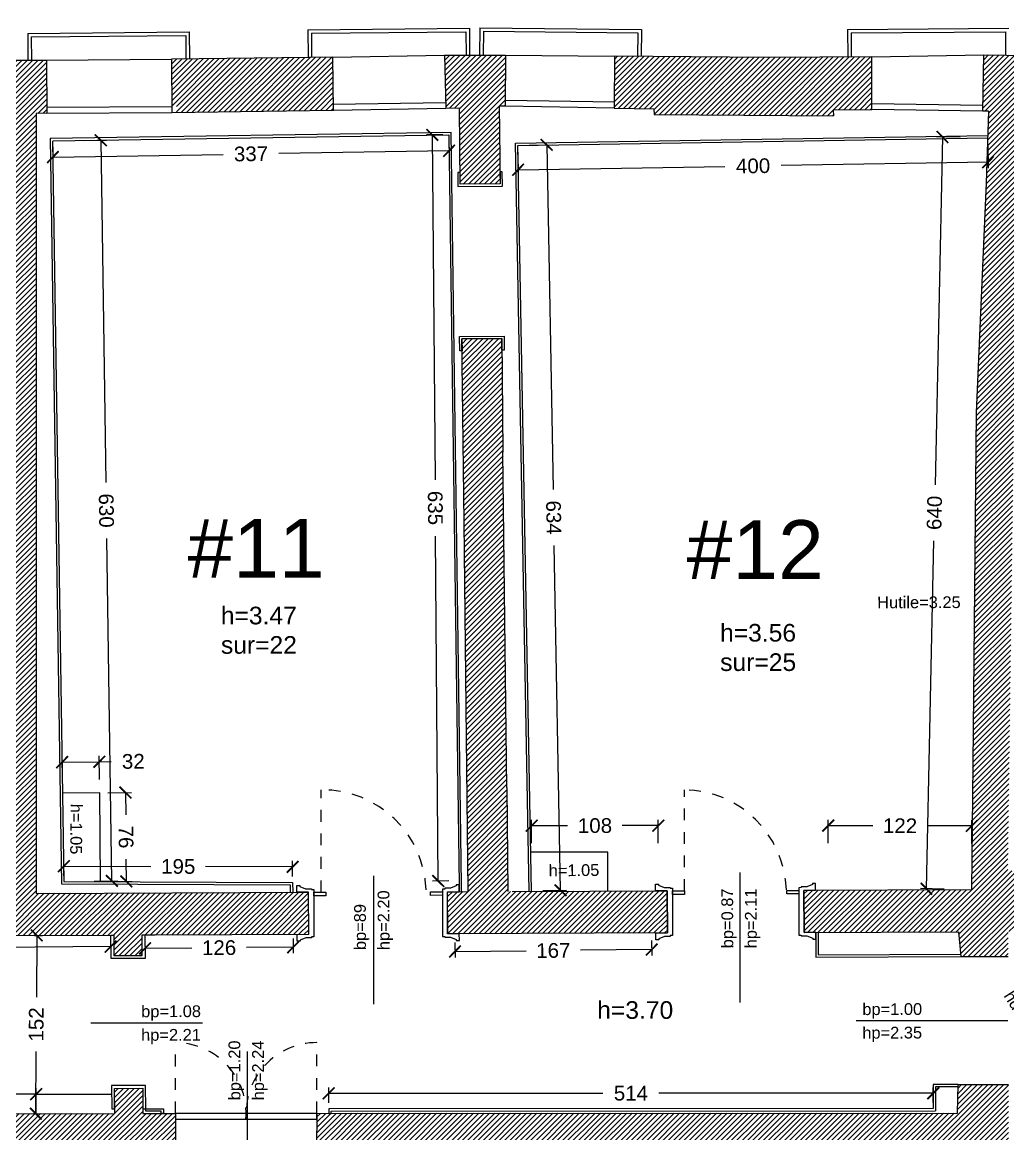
# Model space of a CAD drawing. Header units: millimetres. Extents: x -69 to 235, y 2 to 992.
# Drawn here: x 167.16 to 175.55, y 498.34 to 507.8 of the extents above; entities that cross this region are included whole.
import ezdxf
from ezdxf.enums import TextEntityAlignment as Align

# ---------------------------------------------------------------- set-up
doc = ezdxf.new("R2010")
doc.units = ezdxf.units.MM
doc.header["$LTSCALE"] = 0.01
doc.linetypes.add('HIDDEN2', pattern=[4.7625, 3.175, -1.5875])
for name, color, linetype in [('ob_A_CONTROPARETI', 10, 'Continuous'), ('ob_A_linea_proiezione', 251, 'HIDDEN2'), ('ob_A_linea_v', 7, 'Continuous'), ('ob_A_linea_v2', 251, 'Continuous'), ('ob_A_muro', 1, 'Continuous'), ('ob_A_muro_r', 252, 'Continuous'), ('ob_A_rivestimento', 2, 'Continuous'), ('ob_A_serramento_vetro', 253, 'Continuous'), ('ob_cornici corrette', 3, 'Continuous'), ('ob_Q 1_50', 250, 'Continuous'), ('ob_serramento_s', 3, 'Continuous'), ('ob_TXT 1_50', 250, 'Continuous')]:
    doc.layers.add(name, color=color, linetype=linetype)
doc.styles.add('m 1_50', font='arial.ttf', dxfattribs={"height": 0.125})
doc.styles.get("Standard").update_dxf_attribs({"font": 'arial.ttf'})
doc.styles.add('STYLE1', font='arial.ttf')
doc.styles.add('Testo L', font='arial.ttf', dxfattribs={"height": 2.5})
doc.dimstyles.new('m 1_50 cm', dxfattribs={"dimtxt": 0.1, "dimasz": 0.1, "dimexe": 0.05, "dimexo": 0.05, "dimgap": 0.1, "dimtad": 0, "dimdec": 1, "dimlfac": 100, "dimrnd": 1, "dimdsep": 46, "dimtxsty": 'm 1_50', "dimblk": 'ARCHTICK', "dimcen": 0.2, "dimadec": 0, "dimazin": 0, "dimtfac": 1, "dimtdec": 1, "dimtofl": 0, "dimtmove": 0, "dimatfit": 3, "dimldrblk": 'DOT', "dimfxl": 0.15, "dimfxlon": 1, "dimtolj": 1, "dimtzin": 0, "dimarcsym": 0})

# ---------------------------------------------------------------- blocks, each defined once
blk = doc.blocks.new('_ARCHTICK')
at = {"color": 0, "linetype": 'ByBlock', "const_width": 0.15}
blk.add_lwpolyline([(-0.5, -0.5), (0.5, 0.5)], dxfattribs=at)
blk = doc.blocks.new('*D111')
at = {"layer": 'Defpoints', "color": 0, "transparency": 16777216}
for p in [(167.4231, 506.7848), (170.7932, 506.8383), (170.7954, 506.7019)]:
    blk.add_point(p, dxfattribs=at)
at = {"layer": 'ob_Q 1_50', "color": 0, "lineweight": -2, "transparency": 16777216}
for p, q in [((170.794, 506.7883), (170.7962, 506.6519)), ((167.4239, 506.7348), (167.4261, 506.5984)), ((170.7954, 506.7019), (169.3484, 506.6789)), ((167.4253, 506.6484), (168.8723, 506.6714))]:
    blk.add_line(p, q, dxfattribs=at)
at = {"layer": 'ob_Q 1_50', "color": 0, "lineweight": -2, "transparency": 16777216, "xscale": 0.1, "yscale": 0.1, "zscale": 0.1}
for p, rotation in [((167.4253, 506.6484), 180.9091562133656), ((170.7954, 506.7019), 0.9091562133655928)]:
    blk.add_blockref('_ARCHTICK', p, dxfattribs=dict(at, rotation=rotation))
at = {"layer": 'ob_Q 1_50', "color": 0, "transparency": 16777216, "insert": (169.1103, 506.6752), "char_height": 0.125, "attachment_point": 5, "rotation": 0.90916, "style": 'm 1_50'}
blk.add_mtext('\\A1;337', dxfattribs=at)
blk = doc.blocks.new('_Dot')
at = {"color": 0, "linetype": 'ByBlock', "lineweight": -2}
blk.add_line((-0.5, 0), (-1, 0), dxfattribs=at)
at = {"color": 0, "linetype": 'ByBlock', "const_width": 0.5}
blk.add_lwpolyline([(-0.25, 0, 1), (0.25, 0, 1)], format="xyb", close=True, dxfattribs=at)
blk = doc.blocks.new('*D112')
at = {"layer": 'Defpoints', "color": 0, "transparency": 16777216}
for p in [(170.6519, 506.8372), (170.7932, 506.8383), (170.8439, 500.4902)]:
    blk.add_point(p, dxfattribs=at)
at = {"layer": 'ob_Q 1_50', "color": 0, "lineweight": -2, "transparency": 16777216}
for p, q in [((170.7432, 506.8379), (170.6019, 506.8368)), ((170.6519, 506.8372), (170.6754, 503.902)), ((170.7026, 500.489), (170.6792, 503.4242)), ((170.7939, 500.4898), (170.6526, 500.4886))]:
    blk.add_line(p, q, dxfattribs=at)
at = {"layer": 'ob_Q 1_50', "color": 0, "lineweight": -2, "transparency": 16777216, "xscale": 0.1, "yscale": 0.1, "zscale": 0.1}
for p, rotation in [((170.6519, 506.8372), 90.45719067575553), ((170.7026, 500.489), 270.4571906757555)]:
    blk.add_blockref('_ARCHTICK', p, dxfattribs=dict(at, rotation=rotation))
at = {"layer": 'ob_Q 1_50', "color": 0, "transparency": 16777216, "insert": (170.6773, 503.6631), "char_height": 0.125, "attachment_point": 5, "rotation": 270.45719, "style": 'm 1_50'}
blk.add_mtext('\\A1;635', dxfattribs=at)
blk = doc.blocks.new('*D113')
at = {"layer": 'Defpoints', "color": 0, "transparency": 16777216}
for p in [(167.4235, 506.7852), (167.5183, 500.4841), (167.9271, 500.4903)]:
    blk.add_point(p, dxfattribs=at)
at = {"layer": 'ob_Q 1_50', "color": 0, "lineweight": -2, "transparency": 16777216}
for p, q in [((167.6823, 506.7891), (167.8823, 506.7921)), ((167.8323, 506.7914), (167.8761, 503.879)), ((167.9271, 500.4903), (167.8833, 503.4026)), ((167.7771, 500.488), (167.9771, 500.491))]:
    blk.add_line(p, q, dxfattribs=at)
at = {"layer": 'ob_Q 1_50', "color": 0, "lineweight": -2, "transparency": 16777216, "xscale": 0.1, "yscale": 0.1, "zscale": 0.1}
for p, rotation in [((167.8323, 506.7914), 90.86213583003675), ((167.9271, 500.4903), 270.8621358300368)]:
    blk.add_blockref('_ARCHTICK', p, dxfattribs=dict(at, rotation=rotation))
at = {"layer": 'ob_Q 1_50', "color": 0, "transparency": 16777216, "insert": (167.8797, 503.6408), "char_height": 0.125, "attachment_point": 5, "rotation": 270.86214, "style": 'm 1_50'}
blk.add_mtext('\\A1;630', dxfattribs=at)
blk = doc.blocks.new('*D114')
at = {"layer": 'Defpoints', "color": 0, "transparency": 16777216}
for p in [(167.8205, 501.5036), (167.5069, 501.2352), (167.8232, 501.2385)]:
    blk.add_point(p, dxfattribs=at)
at = {"layer": 'ob_Q 1_50', "color": 0, "lineweight": -2, "transparency": 16777216}
for p, q in [((167.5058, 501.3504), (167.5037, 501.5504)), ((167.5042, 501.5004), (167.8205, 501.5036)), ((167.822, 501.3536), (167.82, 501.5536)), ((167.8205, 501.5036), (167.9205, 501.5046))]:
    blk.add_line(p, q, dxfattribs=at)
at = {"layer": 'ob_Q 1_50', "color": 0, "lineweight": -2, "transparency": 16777216, "xscale": 0.1, "yscale": 0.1, "zscale": 0.1}
for p, rotation in [((167.5042, 501.5004), 180.5866046283383), ((167.8205, 501.5036), 0.5866046283382542)]:
    blk.add_blockref('_ARCHTICK', p, dxfattribs=dict(at, rotation=rotation))
at = {"layer": 'ob_Q 1_50', "color": 0, "transparency": 16777216, "insert": (168.1093, 501.5066), "char_height": 0.125, "attachment_point": 5, "rotation": 0.5866, "style": 'm 1_50'}
blk.add_mtext('\\A1;32', dxfattribs=at)
blk = doc.blocks.new('*D115')
at = {"layer": 'Defpoints', "color": 0, "transparency": 16777216}
for p in [(167.8232, 501.2393), (167.8307, 500.4837), (168.0502, 500.4859)]:
    blk.add_point(p, dxfattribs=at)
at = {"layer": 'ob_Q 1_50', "color": 0, "lineweight": -2, "transparency": 16777216}
for p, q in [((167.8927, 501.24), (168.0927, 501.242)), ((168.0427, 501.2415), (168.0445, 501.0526)), ((168.0502, 500.4859), (168.0483, 500.6747)), ((167.9002, 500.4844), (168.1002, 500.4864))]:
    blk.add_line(p, q, dxfattribs=at)
at = {"layer": 'ob_Q 1_50', "color": 0, "lineweight": -2, "transparency": 16777216, "xscale": 0.1, "yscale": 0.1, "zscale": 0.1}
for p, rotation in [((168.0427, 501.2415), 90.56780438019699), ((168.0502, 500.4859), 270.5678043801969)]:
    blk.add_blockref('_ARCHTICK', p, dxfattribs=dict(at, rotation=rotation))
at = {"layer": 'ob_Q 1_50', "color": 0, "transparency": 16777216, "insert": (168.0464, 500.8637), "char_height": 0.125, "attachment_point": 5, "rotation": 270.5678, "style": 'm 1_50'}
blk.add_mtext('\\A1;76', dxfattribs=at)
blk = doc.blocks.new('*D116')
at = {"layer": 'Defpoints', "color": 0, "transparency": 16777216}
for p in [(169.4645, 500.6095), (167.5183, 500.484), (169.4641, 500.4779)]:
    blk.add_point(p, dxfattribs=at)
at = {"layer": 'ob_Q 1_50', "color": 0, "lineweight": -2, "transparency": 16777216}
for p, q in [((167.5184, 500.534), (167.5189, 500.6656)), ((169.4642, 500.5279), (169.4646, 500.6595)), ((167.5187, 500.6156), (168.2589, 500.6133)), ((169.4645, 500.6095), (168.7243, 500.6118))]:
    blk.add_line(p, q, dxfattribs=at)
at = {"layer": 'ob_Q 1_50', "color": 0, "lineweight": -2, "transparency": 16777216, "xscale": 0.1, "yscale": 0.1, "zscale": 0.1}
for p, rotation in [((167.5187, 500.6156), 179.8201534833647), ((169.4645, 500.6095), 359.8201534833647)]:
    blk.add_blockref('_ARCHTICK', p, dxfattribs=dict(at, rotation=rotation))
at = {"layer": 'ob_Q 1_50', "color": 0, "transparency": 16777216, "insert": (168.4916, 500.6125), "char_height": 0.125, "attachment_point": 5, "rotation": 359.82015, "style": 'm 1_50'}
blk.add_mtext('\\A1;195', dxfattribs=at)
blk = doc.blocks.new('*D117')
at = {"layer": 'Defpoints', "color": 0, "transparency": 16777216}
for p in [(172.5743, 500.9602), (171.4971, 500.4058), (172.5743, 500.4058)]:
    blk.add_point(p, dxfattribs=at)
at = {"layer": 'ob_Q 1_50', "color": 0, "lineweight": -2, "transparency": 16777216}
for p, q in [((171.4971, 500.8102), (171.4971, 501.0102)), ((172.5743, 500.8102), (172.5743, 501.0102)), ((171.4971, 500.9602), (171.8034, 500.9602)), ((172.5743, 500.9602), (172.268, 500.9602))]:
    blk.add_line(p, q, dxfattribs=at)
at = {"layer": 'ob_Q 1_50', "color": 0, "lineweight": -2, "transparency": 16777216, "xscale": 0.1, "yscale": 0.1, "zscale": 0.1, "rotation": 180}
blk.add_blockref('_ARCHTICK', (171.4971, 500.9602), dxfattribs=at)
at = {"layer": 'ob_Q 1_50', "color": 0, "lineweight": -2, "transparency": 16777216, "xscale": 0.1, "yscale": 0.1, "zscale": 0.1}
blk.add_blockref('_ARCHTICK', (172.5743, 500.9602), dxfattribs=at)
at = {"layer": 'ob_Q 1_50', "color": 0, "transparency": 16777216, "insert": (172.0357, 500.9602), "char_height": 0.125, "attachment_point": 5, "style": 'm 1_50'}
blk.add_mtext('\\A1;108', dxfattribs=at)
blk = doc.blocks.new('*D118')
at = {"layer": 'Defpoints', "color": 0, "transparency": 16777216}
for p in [(175.2402, 500.9582), (174.0189, 500.4181), (175.2389, 500.4153)]:
    blk.add_point(p, dxfattribs=at)
at = {"layer": 'ob_Q 1_50', "color": 0, "lineweight": -2, "transparency": 16777216}
for p, q in [((174.0199, 500.811), (174.0203, 501.011)), ((175.2398, 500.8082), (175.2403, 501.0082)), ((174.0202, 500.961), (174.3986, 500.9601)), ((175.2402, 500.9582), (174.8617, 500.959))]:
    blk.add_line(p, q, dxfattribs=at)
at = {"layer": 'ob_Q 1_50', "color": 0, "lineweight": -2, "transparency": 16777216, "xscale": 0.1, "yscale": 0.1, "zscale": 0.1}
for p, rotation in [((174.0202, 500.961), 179.8670295473805), ((175.2402, 500.9582), 359.8670295473805)]:
    blk.add_blockref('_ARCHTICK', p, dxfattribs=dict(at, rotation=rotation))
at = {"layer": 'ob_Q 1_50', "color": 0, "transparency": 16777216, "insert": (174.6302, 500.9596), "char_height": 0.125, "attachment_point": 5, "rotation": 359.86703, "style": 'm 1_50'}
blk.add_mtext('\\A1;122', dxfattribs=at)
blk = doc.blocks.new('*D119')
at = {"layer": 'Defpoints', "color": 0, "transparency": 16777216}
for p in [(171.379, 506.7473), (171.4971, 500.4058), (171.7431, 500.4104)]:
    blk.add_point(p, dxfattribs=at)
at = {"layer": 'ob_Q 1_50', "color": 0, "lineweight": -2, "transparency": 16777216}
for p, q in [((171.4751, 506.749), (171.675, 506.7528)), ((171.625, 506.7518), (171.6796, 503.8193)), ((171.7431, 500.4104), (171.6885, 503.343)), ((171.5931, 500.4076), (171.7931, 500.4113))]:
    blk.add_line(p, q, dxfattribs=at)
at = {"layer": 'ob_Q 1_50', "color": 0, "lineweight": -2, "transparency": 16777216, "xscale": 0.1, "yscale": 0.1, "zscale": 0.1}
for p, rotation in [((171.625, 506.7518), 91.06671888175599), ((171.7431, 500.4104), 271.066718881756)]:
    blk.add_blockref('_ARCHTICK', p, dxfattribs=dict(at, rotation=rotation))
at = {"layer": 'ob_Q 1_50', "color": 0, "transparency": 16777216, "insert": (171.6841, 503.5811), "char_height": 0.125, "attachment_point": 5, "rotation": 271.06672, "style": 'm 1_50'}
blk.add_mtext('\\A1;634', dxfattribs=at)
blk = doc.blocks.new('*D120')
at = {"layer": 'Defpoints', "color": 0, "transparency": 16777216}
for p in [(175.3752, 506.8111), (171.379, 506.7473), (175.3785, 506.6044)]:
    blk.add_point(p, dxfattribs=at)
at = {"layer": 'ob_Q 1_50', "color": 0, "lineweight": -2, "transparency": 16777216}
for p, q in [((171.3799, 506.6905), (171.3831, 506.4906)), ((175.3761, 506.7543), (175.3793, 506.5544)), ((175.3785, 506.6044), (173.6207, 506.5763)), ((171.3823, 506.5405), (173.14, 506.5686))]:
    blk.add_line(p, q, dxfattribs=at)
at = {"layer": 'ob_Q 1_50', "color": 0, "lineweight": -2, "transparency": 16777216, "xscale": 0.1, "yscale": 0.1, "zscale": 0.1}
for p, rotation in [((171.3823, 506.5405), 180.9147991836601), ((175.3785, 506.6044), 0.9147991836600622)]:
    blk.add_blockref('_ARCHTICK', p, dxfattribs=dict(at, rotation=rotation))
at = {"layer": 'ob_Q 1_50', "color": 0, "transparency": 16777216, "insert": (173.3804, 506.5725), "char_height": 0.125, "attachment_point": 5, "rotation": 0.9148, "style": 'm 1_50'}
blk.add_mtext('\\A1;400', dxfattribs=at)
blk = doc.blocks.new('*D121')
at = {"layer": 'Defpoints', "color": 0, "transparency": 16777216}
for p in [(175.3752, 506.8111), (174.8549, 500.4234), (175.2389, 500.4153)]:
    blk.add_point(p, dxfattribs=at)
at = {"layer": 'ob_Q 1_50', "color": 0, "lineweight": -2, "transparency": 16777216}
for p, q in [((174.9911, 506.8192), (174.9281, 503.8595)), ((175.1411, 506.8161), (174.9411, 506.8203)), ((174.8549, 500.4234), (174.9179, 503.3832)), ((175.0048, 500.4203), (174.8049, 500.4245))]:
    blk.add_line(p, q, dxfattribs=at)
at = {"layer": 'ob_Q 1_50', "color": 0, "lineweight": -2, "transparency": 16777216, "xscale": 0.1, "yscale": 0.1, "zscale": 0.1}
for p, rotation in [((174.9911, 506.8192), 88.7796284765193), ((174.8549, 500.4234), 268.7796284765193)]:
    blk.add_blockref('_ARCHTICK', p, dxfattribs=dict(at, rotation=rotation))
at = {"layer": 'ob_Q 1_50', "color": 0, "transparency": 16777216, "insert": (174.923, 503.6213), "char_height": 0.125, "attachment_point": 5, "rotation": 88.77963, "style": 'm 1_50'}
blk.add_mtext('\\A1;640', dxfattribs=at)
blk = doc.blocks.new('*D179')
at = {"layer": 'Defpoints', "color": 0, "transparency": 16777216}
for p in [(168.2081, 500.0417), (169.4674, 500.0509), (169.4683, 499.9256)]:
    blk.add_point(p, dxfattribs=at)
at = {"layer": 'ob_Q 1_50', "color": 0, "lineweight": -2, "transparency": 16777216}
for p, q in [((168.2084, 499.9917), (168.2094, 499.8665)), ((169.4678, 500.0009), (169.4687, 499.8756)), ((168.209, 499.9165), (168.6065, 499.9194)), ((169.4683, 499.9256), (169.0708, 499.9227))]:
    blk.add_line(p, q, dxfattribs=at)
at = {"layer": 'ob_Q 1_50', "color": 0, "lineweight": -2, "transparency": 16777216, "xscale": 0.1, "yscale": 0.1, "zscale": 0.1}
for p, rotation in [((168.209, 499.9165), 180.4168280978739), ((169.4683, 499.9256), 0.4168280978739256)]:
    blk.add_blockref('_ARCHTICK', p, dxfattribs=dict(at, rotation=rotation))
at = {"layer": 'ob_Q 1_50', "color": 0, "transparency": 16777216, "insert": (168.8387, 499.9211), "char_height": 0.125, "attachment_point": 5, "rotation": 0.41683, "style": 'm 1_50'}
blk.add_mtext('\\A1;126', dxfattribs=at)
blk = doc.blocks.new('*D180')
at = {"layer": 'Defpoints', "color": 0, "transparency": 16777216}
for p in [(164.7105, 500.0169), (167.9157, 500.0402), (164.7113, 499.9073)]:
    blk.add_point(p, dxfattribs=at)
at = {"layer": 'ob_Q 1_50', "color": 0, "lineweight": -2, "transparency": 16777216}
for p, q in [((164.7109, 499.9669), (164.7117, 499.8573)), ((167.916, 499.9902), (167.9168, 499.8807)), ((164.7113, 499.9073), (166.0879, 499.9174)), ((167.9165, 499.9307), (166.5399, 499.9207))]:
    blk.add_line(p, q, dxfattribs=at)
at = {"layer": 'ob_Q 1_50', "color": 0, "lineweight": -2, "transparency": 16777216, "xscale": 0.1, "yscale": 0.1, "zscale": 0.1}
for p, rotation in [((164.7113, 499.9073), 180.4172067463123), ((167.9165, 499.9307), 0.4172067463123241)]:
    blk.add_blockref('_ARCHTICK', p, dxfattribs=dict(at, rotation=rotation))
at = {"layer": 'ob_Q 1_50', "color": 0, "transparency": 16777216, "insert": (166.3139, 499.919), "char_height": 0.125, "attachment_point": 5, "rotation": 0.41721, "style": 'm 1_50'}
blk.add_mtext('\\A1;321', dxfattribs=at)
blk = doc.blocks.new('*D181')
at = {"layer": 'Defpoints', "color": 0, "transparency": 16777216}
for p in [(167.2181, 500.0268), (167.2879, 500.0264), (167.2104, 498.5103)]:
    blk.add_point(p, dxfattribs=at)
at = {"layer": 'ob_Q 1_50', "color": 0, "lineweight": -2, "transparency": 16777216}
for p, q in [((167.2681, 500.0265), (167.3379, 500.0262)), ((167.2879, 500.0264), (167.2853, 499.5007)), ((167.2802, 498.51), (167.2829, 499.0376)), ((167.2604, 498.5101), (167.3302, 498.5097))]:
    blk.add_line(p, q, dxfattribs=at)
at = {"layer": 'ob_Q 1_50', "color": 0, "lineweight": -2, "transparency": 16777216, "xscale": 0.1, "yscale": 0.1, "zscale": 0.1}
for p, rotation in [((167.2879, 500.0264), 89.70977376406233), ((167.2802, 498.51), 269.7097737640623)]:
    blk.add_blockref('_ARCHTICK', p, dxfattribs=dict(at, rotation=rotation))
at = {"layer": 'ob_Q 1_50', "color": 0, "transparency": 16777216, "insert": (167.2841, 499.2692), "char_height": 0.125, "attachment_point": 5, "rotation": 89.70977, "style": 'm 1_50'}
blk.add_mtext('\\A1;152', dxfattribs=at)
blk = doc.blocks.new('*D182')
at = {"layer": 'Defpoints', "color": 0, "transparency": 16777216}
for p in [(170.8439, 500.0161), (172.517, 500.0325), (172.5183, 499.9057)]:
    blk.add_point(p, dxfattribs=at)
at = {"layer": 'ob_Q 1_50', "color": 0, "lineweight": -2, "transparency": 16777216}
for p, q in [((170.8444, 499.9661), (170.8456, 499.8393)), ((172.5175, 499.9825), (172.5187, 499.8557)), ((170.8451, 499.8893), (171.4495, 499.8952)), ((172.5183, 499.9057), (171.9139, 499.8998))]:
    blk.add_line(p, q, dxfattribs=at)
at = {"layer": 'ob_Q 1_50', "color": 0, "lineweight": -2, "transparency": 16777216, "xscale": 0.1, "yscale": 0.1, "zscale": 0.1}
for p, rotation in [((172.5183, 499.9057), 0.5617127416992113), ((170.8451, 499.8893), 180.5617127416992)]:
    blk.add_blockref('_ARCHTICK', p, dxfattribs=dict(at, rotation=rotation))
at = {"layer": 'ob_Q 1_50', "color": 0, "transparency": 16777216, "insert": (171.6817, 499.8975), "char_height": 0.125, "attachment_point": 5, "rotation": 0.56171, "style": 'm 1_50'}
blk.add_mtext('\\A1;167', dxfattribs=at)
blk = doc.blocks.new('*D187')
at = {"layer": 'Defpoints', "color": 0, "transparency": 16777216}
for p in [(167.2828, 498.6755), (163.1028, 498.502), (167.2828, 498.5105)]:
    blk.add_point(p, dxfattribs=at)
at = {"layer": 'ob_Q 1_50', "color": 0, "lineweight": -2, "transparency": 16777216}
for p, q in [((163.1028, 498.552), (163.1028, 498.7255)), ((163.1028, 498.6755), (164.9521, 498.6755)), ((167.2828, 498.6755), (165.4335, 498.6755)), ((167.2828, 498.5605), (167.2828, 498.7255))]:
    blk.add_line(p, q, dxfattribs=at)
at = {"layer": 'ob_Q 1_50', "color": 0, "lineweight": -2, "transparency": 16777216, "xscale": 0.1, "yscale": 0.1, "zscale": 0.1, "rotation": 180}
blk.add_blockref('_ARCHTICK', (163.1028, 498.6755), dxfattribs=at)
at = {"layer": 'ob_Q 1_50', "color": 0, "lineweight": -2, "transparency": 16777216, "xscale": 0.1, "yscale": 0.1, "zscale": 0.1}
blk.add_blockref('_ARCHTICK', (167.2828, 498.6755), dxfattribs=at)
at = {"layer": 'ob_Q 1_50', "color": 0, "transparency": 16777216, "insert": (165.1928, 498.6755), "char_height": 0.125, "attachment_point": 5, "style": 'm 1_50'}
blk.add_mtext('\\A1;418', dxfattribs=at)
blk = doc.blocks.new('A$C76F2309E')
at = {"layer": 'ob_cornici corrette'}
for points in [[(0.0431, 0.2019), (0.0447, -0.2012), (0.0447, -0.2012), (0.0247, -0.2012), (0.0247, -0.2082), (-0.0242, -0.2084), (-0.0724, -0.2286), (-0.0724, -0.2366), (-0.0982, -0.2367), (-0.0985, -0.1791), (0.0007, -0.1787), (-0.0007, 0.1787), (-0.0999, 0.1783), (-0.1001, 0.2363), (-0.0742, 0.2364), (-0.0742, 0.2284), (-0.0258, 0.2086), (0.0231, 0.2088), (0.0231, 0.2018), (0.0431, 0.2019)], [(1.1371, 0.2061), (1.1387, -0.1969), (1.1387, -0.1969), (1.1587, -0.1968), (1.1587, -0.2038), (1.2076, -0.2036), (1.256, -0.2234), (1.256, -0.2314), (1.2818, -0.2313), (1.2816, -0.1737), (1.1824, -0.1741), (1.1811, 0.1833), (1.2802, 0.1837), (1.28, 0.2417), (1.2542, 0.2415), (1.2542, 0.2336), (1.2059, 0.2134), (1.1571, 0.2132), (1.1571, 0.2062), (1.1371, 0.2061)]]:
    blk.add_lwpolyline(points, dxfattribs=at)
for points in [[(0.0432, 0.1789), (0.1452, 0.1793), (0.1453, 0.1493), (0.0433, 0.1489)], [(1.0352, 0.1827), (1.1372, 0.1831), (1.1373, 0.1531), (1.0353, 0.1527)]]:
    blk.add_lwpolyline(points, close=True, dxfattribs=at)
blk = doc.blocks.new('A$C4ED23E2F')
at = {"layer": 'ob_cornici corrette'}
for points in [[(0.0439, 0.023), (0.0439, -0.3801), (0.0439, -0.3801), (0.0239, -0.3801), (0.0239, -0.3871), (-0.025, -0.3871), (-0.0733, -0.4071), (-0.0733, -0.4151), (-0.0992, -0.4151), (-0.0992, -0.3574), (0, -0.3574), (0, 0), (-0.0992, 0), (-0.0992, 0.058), (-0.0733, 0.0579), (-0.0733, 0.05), (-0.025, 0.03), (0.0239, 0.03), (0.0239, 0.023), (0.0439, 0.023)], [(1.1179, 0.023), (1.1179, -0.3801), (1.1179, -0.3801), (1.1379, -0.3801), (1.1379, -0.3871), (1.1868, -0.3871), (1.2351, -0.4071), (1.2351, -0.4151), (1.2609, -0.4151), (1.2609, -0.3574), (1.1618, -0.3574), (1.1618, 0), (1.2609, 0), (1.2609, 0.058), (1.2351, 0.0579), (1.2351, 0.05), (1.1868, 0.03), (1.1379, 0.03), (1.1379, 0.023), (1.1179, 0.023)]]:
    blk.add_lwpolyline(points, dxfattribs=at)
for points in [[(0.0439, 0), (0.1459, 0), (0.1459, -0.03), (0.0439, -0.03)], [(1.0159, 0), (1.1179, 0), (1.1179, -0.03), (1.0159, -0.03)]]:
    blk.add_lwpolyline(points, close=True, dxfattribs=at)
blk = doc.blocks.new('*D292')
at = {"layer": 'Defpoints', "color": 0, "transparency": 16777216}
for p in [(174.9127, 498.6835), (169.7709, 498.5521), (174.9127, 498.5545)]:
    blk.add_point(p, dxfattribs=at)
at = {"layer": 'ob_Q 1_50', "color": 0, "lineweight": -2, "transparency": 16777216}
for p, q in [((169.7709, 498.6021), (169.7709, 498.7335)), ((174.9127, 498.6045), (174.9127, 498.7335)), ((169.7709, 498.6835), (172.104, 498.6835)), ((174.9127, 498.6835), (172.5796, 498.6835))]:
    blk.add_line(p, q, dxfattribs=at)
at = {"layer": 'ob_Q 1_50', "color": 0, "lineweight": -2, "transparency": 16777216, "xscale": 0.1, "yscale": 0.1, "zscale": 0.1, "rotation": 180}
blk.add_blockref('_ARCHTICK', (169.7709, 498.6835), dxfattribs=at)
at = {"layer": 'ob_Q 1_50', "color": 0, "lineweight": -2, "transparency": 16777216, "xscale": 0.1, "yscale": 0.1, "zscale": 0.1}
blk.add_blockref('_ARCHTICK', (174.9127, 498.6835), dxfattribs=at)
at = {"layer": 'ob_Q 1_50', "color": 0, "transparency": 16777216, "insert": (172.3418, 498.6835), "char_height": 0.125, "attachment_point": 5, "style": 'm 1_50'}
blk.add_mtext('\\A1;514', dxfattribs=at)

msp = doc.modelspace()

# ---------------------------------------------------------------- hatches: boundary and pattern name
at = {"layer": 'ob_A_muro_r'}
h = msp.add_hatch(dxfattribs=at)
h.set_pattern_fill('ANSI31', color=256, scale=0.01)
h.paths.add_polyline_path([(171.2753, 507.5144), (170.7573, 507.5148), (170.7663, 507.0635), (170.8832, 507.0671), (170.8872, 506.7036), (170.8904, 506.4177), (171.2284, 506.4214), (171.2211, 507.0812), (171.2732, 507.0804)])
h.paths.add_polyline_path([(174.3908, 507.5021), (173.5049, 507.4951), (172.2019, 507.5057), (172.1998, 507.0652), (172.5377, 507.0598), (172.5385, 507.0101), (174.0632, 506.9996), (174.0623, 507.0492), (174.3906, 507.0522)])
h.paths.add_polyline_path([(175.7267, 507.5119), (175.3427, 507.5171), (175.3344, 507.0373), (175.3827, 507.0375), (175.3625, 506.4286), (175.2767, 504.4759), (175.2482, 501.482), (175.2389, 500.4153), (173.8125, 500.4097), (173.8139, 500.0523), (174.0189, 500.0531), (175.1266, 500.0574), (175.1471, 499.8459), (175.5503, 499.8472), (175.5499, 500.0586), (175.6025, 500.0584), (175.6046, 500.5766), (175.5467, 500.5775), (175.5969, 504.3439), (175.6183, 505.1462), (175.6597, 507.0619), (175.7206, 507.0585)])
h.paths.add_polyline_path([(171.2534, 504.139), (171.2428, 505.1042), (170.9048, 505.1006), (170.9095, 504.6775), (170.9219, 503.5433), (170.9565, 500.399), (170.7816, 500.3979), (170.783, 500.0405), (172.6521, 500.0478), (172.6507, 500.4052), (171.2945, 500.3999), (171.2848, 501.2833)])
h.paths.add_polyline_path([(179.5362, 507.4734), (178.509, 507.4782), (178.509, 507.7953), (177.6101, 507.7953), (177.6082, 507.49), (176.6708, 507.4991), (176.6679, 507.0445), (179.5422, 507.0291)])
h.paths.add_polyline_path([(177.7082, 507.4894), (177.7095, 507.6953), (178.409, 507.6953), (178.409, 507.4803)], flags=16)
h.paths.add_polyline_path([(182.9954, 507.3972), (181.064, 507.4627), (180.4808, 507.4668), (180.4895, 507.0398), (180.5889, 507.0409), (180.5928, 506.7147), (181.0881, 506.7206), (181.0827, 507.1765), (182.9915, 507.1071)])
h.paths.add_polyline_path([(181.1143, 504.5163), (181.0983, 505.861), (180.603, 505.8551), (180.651, 501.8159), (176.9051, 501.8353), (176.9044, 501.7153), (181.1728, 501.6932), (181.7921, 501.69), (181.7927, 501.81), (181.1464, 501.8133)])
h = msp.add_hatch(dxfattribs=at)
h.set_pattern_fill('ANSI31', color=256, scale=0.01)
h.paths.add_polyline_path([(152.3906, 503.2008), (152.8717, 503.2084), (152.7858, 505.4828), (152.3336, 505.4716)])
h.paths.add_polyline_path([(152.4606, 500.9424), (152.8625, 500.9652), (152.853, 501.1247), (153.5788, 501.1228), (153.5797, 501.4728), (152.9084, 501.4747), (152.9109, 501.9867), (152.9078, 502.1426), (152.4377, 502.1309)])
h.paths.add_polyline_path([(154.893, 501.4693), (154.892, 501.1193), (160.4691, 501.1042), (160.5879, 498.3752), (160.7678, 498.3796), (160.6494, 501.0984), (160.9997, 501.0975), (161.0005, 501.4075), (160.6988, 501.4083), (160.6916, 501.6495), (160.5916, 501.6489), (160.5991, 501.4541), (160.3238, 501.4548), (157.1965, 501.4632)])
h.paths.add_polyline_path([(162.8809, 502.837), (162.7845, 505.0419), (162.4688, 505.0282), (162.5475, 503.2193), (162.004, 503.2193), (162.0036, 503.1193), (162.5519, 503.1193), (162.5653, 502.821), (162.6248, 501.4397), (162.6265, 501.4032), (162.2954, 501.4041), (162.2945, 501.0941), (162.64, 501.0931), (162.6924, 499.8902), (163.0081, 499.904), (163.0034, 500.0102), (163.1546, 500.0108), (163.3091, 500.0114), (163.3077, 500.3689), (162.9879, 500.3676)])
h.paths.add_polyline_path([(166.7853, 500.0251), (167.9438, 500.0294), (167.9446, 499.8551), (168.1844, 499.8562), (168.1836, 500.0305), (168.2958, 500.0311), (169.6012, 500.0359), (169.5999, 500.3937), (168.1833, 500.3878), (167.2832, 500.3843), (167.2832, 507.0197), (167.3736, 507.0214), (167.3697, 507.4724), (166.9914, 507.472), (166.9997, 507.0086), (167.0828, 507.0086), (167.0826, 500.3835), (164.5886, 500.3739), (164.4901, 500.3738), (164.4888, 500.3738), (164.4909, 500.016), (164.6966, 500.0168)])
h = msp.add_hatch(dxfattribs=at)
h.set_pattern_fill('ANSI31', color=256, scale=0.01)
h.paths.add_polyline_path([(169.8075, 507.4993), (169.6076, 507.4959), (168.4332, 507.4805), (168.4367, 507.0777), (168.4771, 507.0777), (168.4771, 507.0285), (169.6076, 507.0449), (169.8113, 507.0485)])
h.paths.add_polyline_path([(179.1587, 500.4924), (179.1587, 500.5065), (179.1591, 500.5226), (176.8542, 500.5578), (176.6539, 500.5607), (176.6542, 500.5422), (176.6496, 500.054), (177.7485, 500.0504), (179.1526, 500.0436)])
h.paths.add_polyline_path([(181.2267, 500.4912), (181.1621, 500.4921), (181.1607, 500.6119), (180.6652, 500.6194), (180.6667, 500.4997), (180.6132, 500.5005), (180.6127, 500.0375), (181.2262, 500.0358)])
h.paths.add_polyline_path([(185.7398, 500.4226), (184.3811, 500.4432), (181.9569, 500.4801), (181.9563, 500.4383), (181.9563, 500.3846), (181.9561, 500.0327), (182.1248, 500.032), (182.1218, 499.8773), (182.4365, 499.8767), (182.4329, 500.0299), (182.7016, 500.0288), (183.9115, 500.0237), (184.8949, 500.0196), (185.2595, 500.0181), (185.2525, 499.672), (185.3822, 499.6694), (185.3892, 500.0176), (185.7381, 500.0161)])
h.paths.add_polyline_path([(185.6685, 501.9235), (185.8168, 501.9226), (185.8183, 502.021), (185.6738, 502.0234), (185.699, 504.4305), (185.7266, 507.0557), (186.2838, 507.0397), (186.2936, 507.3336), (185.7112, 507.3531), (183.9904, 507.3809), (183.9886, 507.0957), (185.6066, 507.0589), (185.5791, 504.4359), (185.5514, 501.7905), (182.8454, 501.8045), (182.8454, 501.6845), (185.5007, 501.6707), (185.4995, 501.5549), (185.6623, 501.5532)])
h = msp.add_hatch(dxfattribs=at)
h.set_pattern_fill('ANSI31', color=256, scale=0.01)
h.paths.add_polyline_path([(185.4749, 497.4966), (185.3386, 497.4995), (185.2644, 495.0807), (185.124, 495.085), (185.2007, 497.5879), (185.2262, 498.4176), (182.4134, 498.4762), (182.3776, 497.0157), (182.0659, 497.019), (182.0994, 498.7732), (182.4176, 498.7708), (182.4158, 498.5762), (185.2293, 498.5208), (185.2319, 498.6488), (185.3616, 498.6462), (185.3411, 497.6246), (185.4788, 497.6218)])
h.paths.add_polyline_path([(175.5582, 496.0257), (175.5539, 498.1035), (175.5526, 498.7575), (175.1249, 498.7575), (175.1198, 498.515), (174.2627, 498.5146), (172.9466, 498.514), (171.9358, 498.5136), (170.2793, 498.5129), (169.6707, 498.5126), (169.6682, 498.218), (173.5986, 498.186), (173.5986, 498.1873), (173.5986, 498.2005), (175.238, 498.178), (175.238, 496.4202), (175.238, 496.1412), (175.238, 494.3844), (175.2181, 494.3843), (175.2181, 494.3722), (173.5981, 494.3659), (173.5981, 494.3803), (169.9642, 494.3716), (169.9643, 494.0524), (169.9643, 493.9525), (170.1401, 493.9525), (170.1401, 493.8988), (170.1401, 493.7501), (170.4727, 493.7501), (170.4731, 493.9526), (175.1824, 493.9534), (175.1875, 493.4433), (175.5635, 493.4486)])
h.paths.add_polyline_path([(173.626, 496.4202), (173.5981, 496.4202), (173.5982, 496.4555), (173.3191, 496.4562), (173.3191, 496.4373), (170.2836, 496.4388), (170.2836, 496.4568), (170.0008, 496.4562), (170.0008, 496.4383), (170.0008, 496.4249), (169.9729, 496.1395), (170.0008, 496.1395), (170.0008, 496.1082), (170.2836, 496.1075), (170.2836, 496.122), (173.3122, 496.1234), (173.3122, 496.1069), (173.5981, 496.1075), (173.5981, 496.1412), (173.626, 496.1412)], flags=17)
h.paths.add_polyline_path([(182.4073, 491.3237), (182.0128, 491.3108), (182.0442, 490.3578), (181.8184, 490.3578), (181.825, 490.0676), (182.0679, 490.0676), (182.119, 488.6687), (182.125, 488.5167), (182.4699, 488.5243)])
h.paths.add_polyline_path([(185.7641, 487.3429), (185.1497, 487.2962), (185.1467, 489.7462), (184.6715, 489.7498), (184.6715, 487.2603), (182.4981, 487.0961), (182.4955, 487.4856), (182.1744, 487.4773), (182.1869, 487.0222), (180.458, 486.9929), (180.4267, 488.4093), (178.7086, 488.3661), (178.7126, 488.2662), (178.9207, 488.2711), (178.9236, 488.086), (179.2422, 488.0924), (179.2393, 488.2792), (180.3291, 488.2964), (180.358, 486.9907), (179.2683, 486.9693), (179.2653, 487.1036), (178.8065, 487.0944), (178.817, 486.6199), (182.0789, 486.6925), (182.2046, 483.2029), (182.21, 482.8497), (181.9718, 482.8302), (181.9912, 482.5549), (182.2799, 482.578), (182.2741, 482.6878), (183.1214, 482.762), (183.101, 483.041), (182.601, 483.0171), (182.4687, 486.5961), (185.8015, 486.848)])
h.paths.add_polyline_path([(190.6392, 489.3005), (190.2099, 489.2874), (190.2489, 487.6816), (186.7974, 487.4207), (186.8352, 486.9261), (190.2432, 487.1836), (190.3707, 483.555), (189.8753, 483.5209), (189.8899, 483.2998), (190.7235, 483.3877)])
h = msp.add_hatch(dxfattribs=at)
h.set_pattern_fill('ANSI31', color=256, scale=0.01)
h.paths.add_polyline_path([(168.4671, 498.5121), (168.1905, 498.5119), (168.1895, 498.7257), (167.9498, 498.7246), (167.9508, 498.5118), (163.0691, 498.5019), (163.0626, 498.6507), (162.7469, 498.637), (162.7533, 498.4907), (162.9275, 494.4847), (162.6148, 494.4831), (162.6173, 493.9831), (163.1028, 493.9855), (163.1218, 491.3753), (163.2785, 491.3768), (163.2597, 493.9513), (167.7097, 493.9521), (167.7099, 493.7501), (168.0425, 493.7501), (168.0425, 493.8987), (168.0425, 493.9521), (168.2225, 493.9522), (168.2225, 494.0521), (168.2225, 494.367), (168.1348, 494.3663), (168.1373, 494.7796), (168.1528, 494.7796), (168.1528, 494.973), (167.7896, 494.9772), (167.7896, 494.3227), (166.2105, 494.3288), (166.2166, 496.2871), (167.8079, 496.2926), (167.7992, 495.6607), (168.1528, 495.6613), (168.1528, 495.8532), (168.1382, 495.8533), (168.1437, 496.1406), (168.17, 496.1406), (168.17, 496.4253), (168.1449, 496.4253), (168.1467, 496.9311), (167.8023, 496.9311), (167.8092, 496.4388), (166.1173, 496.4301), (166.1105, 494.3292), (165.1587, 494.3321), (163.2501, 494.3402), (163.2001, 495.4904), (165.262, 495.4825), (165.2647, 496.4704), (164.9907, 496.4693), (164.9907, 496.3273), (165.1643, 496.3279), (165.1622, 495.5828), (163.1957, 495.5908), (163.1639, 496.3216), (164.3743, 496.3252), (164.3743, 496.4669), (163.1578, 496.4628), (163.0801, 498.2128), (167.8464, 498.2266), (167.8456, 498.139), (168.1707, 498.139), (168.1725, 498.2301), (168.4671, 498.2278)])

# ---------------------------------------------------------------- linework, layer by layer
at = {"layer": 'ob_A_CONTROPARETI'}
msp.add_line((167.4235, 506.7852), (170.7933, 506.8378), dxfattribs=at)
for points in [[(170.9008, 500.3984), (170.9005, 500.4565), (170.8131, 506.8581), (167.4028, 506.8049), (167.4986, 500.4641), (169.4442, 500.458), (169.4447, 500.393)], [(167.4231, 506.7848), (167.5183, 500.4841)], [(170.7933, 506.8378), (170.8805, 500.4563), (170.8808, 500.3983)], [(171.4772, 500.4008), (171.3586, 506.7669), (175.3748, 506.8311)], [(171.379, 506.7473), (175.3752, 506.8111)], [(171.4972, 500.4012), (171.379, 506.7473)], [(167.8307, 500.4835), (167.8232, 501.2393), (167.5069, 501.2353)], [(172.1452, 500.4038), (172.1444, 500.7358), (171.491, 500.7342)], [(167.5183, 500.484), (169.4641, 500.4779), (169.4647, 500.3931)], [(175.1249, 498.7575), (174.9126, 498.7575), (174.9127, 498.5545)], [(175.1245, 498.7375), (174.9326, 498.7375), (174.9327, 498.5347)], [(174.9127, 498.5545), (169.7709, 498.5521), (169.7709, 498.5127), (169.7909, 498.5127), (169.7909, 498.5324), (174.9327, 498.5347)]]:
    msp.add_lwpolyline(points, dxfattribs=at)
msp.add_lwpolyline([(168.3671, 498.512), (168.3471, 498.512), (168.3471, 498.5318), (168.2153, 498.5317), (168.2153, 498.5514), (168.3671, 498.5515)], close=True, dxfattribs=at)
at = {"layer": 'ob_A_linea_proiezione'}
for points in [[(169.7084, 500.3937), (169.7084, 501.2644)], [(172.7966, 500.4058), (172.7966, 501.2658)], [(168.4671, 498.5121), (168.4671, 499.1138)], [(169.6707, 498.5126), (169.6707, 499.1144)]]:
    msp.add_lwpolyline(points, dxfattribs=at)
for centre, radius, start, end in [((169.7194, 500.3833), 0.8812, 1.92302, 90.71536), ((172.7828, 500.3848), 0.8812, 1.92302, 89.1058), ((168.4671, 498.5121), 0.6018, 355.25972, 90), ((169.6707, 498.5126), 0.6018, 90, 184.79028)]:
    msp.add_arc(centre, radius, start, end, dxfattribs=at)
at = {"layer": 'ob_A_linea_v'}
for p, q in [((169.5937, 507.7312), (170.9672, 507.7443)), ((169.5937, 507.7312), (169.596, 507.4978)), ((170.9672, 507.7443), (170.9689, 507.5143)), ((171.0572, 507.7484), (171.0548, 507.5151)), ((171.0572, 507.7484), (172.4308, 507.7337)), ((171.0869, 507.7181), (171.0848, 507.5145)), ((171.0869, 507.7181), (172.4004, 507.704)), ((172.4308, 507.7337), (172.4278, 507.5037)), ((174.1831, 507.734), (175.5567, 507.7448)), ((174.1831, 507.734), (174.185, 507.5007)), ((167.211, 507.7006), (168.5846, 507.7137)), ((167.211, 507.7006), (167.2134, 507.4672)), ((167.2413, 507.6708), (168.5548, 507.6834)), ((167.2413, 507.6708), (167.2434, 507.4673)), ((168.5548, 507.6834), (168.5563, 507.4835)), ((168.5846, 507.7137), (168.5863, 507.4837)), ((169.624, 507.7015), (170.9375, 507.714)), ((169.624, 507.7015), (169.626, 507.4979)), ((170.9375, 507.714), (170.9389, 507.5141)), ((172.4004, 507.704), (172.3978, 507.5041)), ((174.2134, 507.7043), (175.5269, 507.7145)), ((174.2134, 507.7043), (174.215, 507.5007)), ((175.5269, 507.7145), (175.528, 507.5146))]:
    msp.add_line(p, q, dxfattribs=at)
at = {"layer": 'ob_A_linea_v2'}
for p, q in [((167.3697, 507.4724), (168.4332, 507.4805)), ((169.8075, 507.4993), (170.7573, 507.5155)), ((171.2753, 507.5144), (172.2019, 507.5057)), ((174.3908, 507.5021), (175.3427, 507.5171))]:
    msp.add_line(p, q, dxfattribs=at)
at = {"layer": 'ob_A_muro'}
for p, q in [((170.8904, 506.4177), (170.8832, 507.0671)), ((171.2211, 507.0812), (171.2284, 506.4214)), ((172.5377, 507.0598), (172.5385, 507.0101)), ((167.2832, 507.0197), (167.2832, 500.3843)), ((174.0623, 507.0492), (174.0632, 506.9996)), ((175.3827, 507.0375), (175.3625, 506.4286)), ((171.2284, 506.4214), (170.8904, 506.4177)), ((175.3625, 506.4286), (175.2767, 504.4759)), ((170.9048, 505.1005), (171.2428, 505.1042)), ((170.9095, 504.6775), (170.9048, 505.1005)), ((171.2428, 505.1042), (171.2534, 504.139)), ((170.9219, 503.5433), (170.9095, 504.6775)), ((175.2767, 504.4759), (175.2482, 501.482)), ((171.2848, 501.2833), (171.2534, 504.139)), ((170.9565, 500.3986), (170.9219, 503.5433)), ((175.2482, 501.482), (175.2389, 500.4153)), ((171.2848, 501.2833), (171.2945, 500.3999)), ((167.2832, 500.3843), (169.5999, 500.3933)), ((170.7816, 500.3979), (170.9565, 500.3986)), ((175.2389, 500.4153), (173.8125, 500.4097)), ((173.8125, 500.4097), (173.8139, 500.0523)), ((173.8139, 500.0523), (175.1266, 500.0574)), ((175.1266, 500.0574), (175.1471, 499.8459)), ((175.1471, 499.8459), (175.5503, 499.8472)), ((175.1198, 498.515), (175.1249, 498.7575)), ((175.1249, 498.7575), (175.5526, 498.7575)), ((175.1249, 498.7575), (175.5526, 498.7575)), ((169.6706, 498.5126), (169.6682, 498.218)), ((169.6707, 498.5126), (175.1198, 498.515))]:
    msp.add_line(p, q, dxfattribs=at)
for points in [[(166.9914, 507.472), (167.3697, 507.4724)], [(167.3697, 507.4724), (167.3736, 507.0214), (167.2832, 507.0197)], [(169.8075, 507.4993), (169.8075, 507.4993), (169.8075, 507.4993), (169.6076, 507.4959), (168.4332, 507.4805), (168.4332, 507.4805)], [(168.4332, 507.4805), (168.4371, 507.0279), (169.6076, 507.0449), (169.8113, 507.0485), (169.8075, 507.4993)], [(170.7573, 507.5148), (170.7663, 507.0635), (170.8832, 507.0671)], [(170.7573, 507.5148), (171.2753, 507.5144)], [(171.2753, 507.5147), (171.2732, 507.0804), (171.2211, 507.0812)], [(172.2019, 507.5057), (172.1998, 507.0652), (172.5377, 507.0598)], [(174.0623, 507.0492), (174.3906, 507.0522), (174.3908, 507.5021), (173.5049, 507.4951), (172.2019, 507.5057)], [(175.3827, 507.0375), (175.3344, 507.0373), (175.3427, 507.5171), (175.7286, 507.5119)], [(172.5385, 507.0101), (174.0632, 506.9996), (174.0632, 506.9996)], [(166.7853, 500.0251), (167.9438, 500.0294), (167.9446, 499.8551), (168.1844, 499.8562), (168.1836, 500.0305), (168.2958, 500.0311), (169.6012, 500.0359), (169.5999, 500.3933)], [(171.3323, 500.4001), (172.6507, 500.4052), (172.6521, 500.0478), (170.783, 500.0405), (170.7816, 500.3979)], [(162.6173, 493.9831), (162.6148, 494.4831), (162.9275, 494.4847), (162.7469, 498.637), (162.7469, 498.637), (163.0626, 498.6507), (163.0691, 498.5019), (167.9508, 498.5118), (167.9498, 498.7246), (168.1895, 498.7257), (168.1905, 498.5119), (168.4671, 498.5121), (168.4671, 498.2278)], [(167.2828, 498.5103), (167.2828, 498.6755), (167.9189, 498.6755)]]:
    msp.add_lwpolyline(points, dxfattribs=at)
at = {"layer": 'ob_A_rivestimento'}
for points in [[(173.913, 500.0527), (173.913, 499.8422), (175.1471, 499.8459)], [(173.933, 500.0527), (173.933, 499.8622), (175.1451, 499.8659)]]:
    msp.add_lwpolyline(points, dxfattribs=at)
at = {"layer": 'ob_A_serramento_vetro'}
for p, q in [((167.3733, 507.0714), (168.4368, 507.0779)), ((169.8105, 507.0985), (170.7655, 507.1135)), ((169.8113, 507.0485), (170.7663, 507.0635)), ((172.1998, 507.0652), (171.2732, 507.0804)), ((172.2006, 507.1152), (171.274, 507.1304)), ((175.3352, 507.0873), (174.3914, 507.1022)), ((167.3736, 507.0214), (168.4371, 507.0279)), ((175.3344, 507.0373), (174.3906, 507.0522))]:
    msp.add_line(p, q, dxfattribs=at)
at = {"layer": 'ob_cornici corrette'}
for points in [[(170.8693, 506.5174), (170.8706, 506.3974), (171.2486, 506.4016), (171.2473, 506.5216), (171.2273, 506.5214), (171.2284, 506.4214), (170.8904, 506.4177), (170.8893, 506.5177)], [(170.8859, 505.0003), (170.8846, 505.1203), (171.2626, 505.1244), (171.2639, 505.0044), (171.2439, 505.0042), (171.2428, 505.1042), (170.9048, 505.1005), (170.9059, 505.0005)], [(167.9438, 500.0294), (167.9446, 499.8551), (168.1844, 499.8562), (168.1836, 500.0305), (168.2086, 500.0306), (168.2095, 499.8313), (167.9197, 499.83), (167.9188, 500.0293)], [(167.9505, 498.5502), (167.9498, 498.7246), (168.1895, 498.7257), (168.1903, 498.5513), (168.2153, 498.5514), (168.2144, 498.7508), (167.9246, 498.7495), (167.9255, 498.5501)], [(168.4671, 498.5121), (168.4671, 498.4621), (169.6702, 498.4626), (169.6706, 498.5126)]]:
    msp.add_lwpolyline(points, close=True, dxfattribs=at)
msp.add_lwpolyline([(169.0687, 498.4623), (169.0689, 498.5123)], dxfattribs=at)
at = {"layer": 'ob_Q 1_50'}
for p, q in [((170.155, 499.4405), (170.155, 500.5322)), ((173.2694, 499.4545), (173.2694, 500.5628)), ((174.2573, 499.3019), (175.5463, 499.3025)), ((167.7483, 499.2834), (168.6966, 499.2834)), ((169.0797, 498.0907), (169.0797, 499.039))]:
    msp.add_line(p, q, dxfattribs=at)

# ---------------------------------------------------------------- block references
at = {"layer": 'ob_A_CONTROPARETI', "color": 5, "rotation": 0.222834779792586}
msp.add_blockref('A$C4ED23E2F', (172.6507, 500.4052), dxfattribs=at)
at = {"layer": 'ob_serramento_s', "color": 5}
msp.add_blockref('A$C76F2309E', (169.6005, 500.2146), dxfattribs=at)

# ---------------------------------------------------------------- texts
at = {"layer": 'ob_Q 1_50', "style": 'STYLE1'}
for s, rotation, p in [('hp=2.20', 90.16616, (170.2385, 499.9009)), ('bp=0.87', 90.16616, (173.1616, 499.9169)), ('hp=2.11', 90.16616, (173.3621, 499.9164)), ('bp=89', 90.16616, (170.038, 499.9015)), ('bp=1.08', 0.16616, (168.1761, 499.3802)), ('bp=1.00', 0.16616, (174.3096, 499.3987)), ('hp=2.21', 0.16616, (168.1755, 499.1796)), ('hp=2.35', 0.16616, (174.3091, 499.1982)), ('bp=1.20', 90.16616, (168.9703, 498.6236)), ('hp=2.24', 90.16616, (169.1708, 498.623))]:
    msp.add_text(s, height=0.1, rotation=rotation, dxfattribs=at).set_placement(p, align=Align.MIDDLE_LEFT)
msp.add_text('hd=0.90', height=0.1, rotation=302.28374, dxfattribs=at).set_placement((175.8222, 499.1096), align=Align.MIDDLE_RIGHT)
at = {"layer": 'ob_Q 1_50', "char_height": 0.15, "attachment_point": 1, "style": 'Testo L'}
for s, insert in [('\\pi-0.45113,l0.6,t0.59887;h=3.47\\P\\pi-0.45,t0.6;sur=22', (168.7045, 502.8228)), ('\\pi-0.45107,l0.6,t0.59893;h=3.56\\P\\pi-0.45,t0.6;sur=25', (172.9506, 502.6762)), ('\\pi-0.45087,l0.6,t0.59913;h=3.70', (171.9056, 499.4667))]:
    msp.add_mtext_dynamic_manual_height_columns(s, width=0.771181, gutter_width=12.5, heights=[0], dxfattribs=dict(at, insert=insert))
at = {"layer": 'ob_TXT 1_50', "ltscale": 0.05, "style": 'STYLE1'}
for s, rotation, p in [('Hutile=3.25', 0.17113, (174.4359, 502.8095)), ('h=1.05', 269.6393, (167.5756, 501.1471)), ('h=1.05', 0.61571, (171.6422, 500.5285))]:
    msp.add_text(s, height=0.1, rotation=rotation, dxfattribs=at).set_placement(p)
at = {"layer": 'ob_TXT 1_50'}
note = msp.add_mtext_dynamic_manual_height_columns('#11{\\C0;\\c16777215;\\P}', width=0.933327, gutter_width=12.5, heights=[0.6138, 0], dxfattribs=dict(at, insert=(168.5703, 503.5703), char_height=0.5, attachment_point=1))
note = msp.add_mtext_dynamic_manual_height_columns('#12{\\C0;\\c16777215;\\P}', width=0.933327, gutter_width=12.5, heights=[0.6138, 0], dxfattribs=dict(at, insert=(172.8164, 503.5588), char_height=0.5, attachment_point=1))

# ---------------------------------------------------------------- dimensions: what is measured, and where the dimension line sits
at = {"layer": 'ob_Q 1_50'}
for p1, p2, distance, picture, middle in [((170.8439, 500.4902), (170.7932, 506.8383), 0.1413, '*D112', (170.6773, 503.6631)), ((175.3752, 506.8111), (175.2389, 500.4153), -0.3841, '*D121', (174.923, 503.6213)), ((167.42315, 506.78482), (170.79322, 506.8383), -0.13641, '*D111', (169.11035, 506.67517)), ((167.4235, 506.7852), (167.5183, 500.4841), 0.4089, '*D113', (167.8797, 503.6408)), ((171.379, 506.7473), (175.3752, 506.8111), -0.2067, '*D120', (173.3804, 506.5725)), ((171.379, 506.7473), (171.4971, 500.4058), 0.2461, '*D119', (171.6841, 503.5811)), ((167.5069, 501.2352), (167.8232, 501.2385), 0.2652, '*D114', (168.1093, 501.5066)), ((167.8232, 501.2393), (167.8307, 500.4837), 0.2195, '*D115', (168.0464, 500.8637)), ((171.4971, 500.4058), (172.5743, 500.4058), 0.5544, '*D117', (172.0357, 500.9602)), ((174.0189, 500.4181), (175.2389, 500.4153), 0.5429, '*D118', (174.6302, 500.9596)), ((167.5183, 500.484), (169.4641, 500.4779), 0.1316, '*D116', (168.4916, 500.6125)), ((167.9157, 500.0402), (164.7105, 500.0169), 0.1095, '*D180', (166.3139, 499.919)), ((168.2081, 500.0417), (169.4674, 500.0509), -0.1253, '*D179', (168.8387, 499.9211)), ((170.8439, 500.0161), (172.517, 500.0325), -0.1268, '*D182', (171.6817, 499.8975))]:
    dim = msp.add_aligned_dim(p1=p1, p2=p2, distance=distance, dimstyle='m 1_50 cm', dxfattribs=at)
    dim.commit()
    dim.dimension.update_dxf_attribs({"geometry": picture, "text_midpoint": middle})
dim = msp.add_linear_dim(base=(167.28793, 500.02644), p1=(167.21042, 498.51034), p2=(167.2181, 500.0268), angle=89.70977, dimstyle='m 1_50 cm', dxfattribs=at)
dim.commit()
dim.dimension.update_dxf_attribs({"geometry": '*D181', "text_midpoint": (167.28409, 499.26915), "dimtype": 161})
for base, p1, p2, picture, middle in [((167.2828, 498.6755), (163.1028, 498.502), (167.2828, 498.5105), '*D187', (165.1928, 498.6755)), ((174.9127, 498.6835), (169.7709, 498.5521), (174.9127, 498.5545), '*D292', (172.3418, 498.6835))]:
    dim = msp.add_linear_dim(base=base, p1=p1, p2=p2, dimstyle='m 1_50 cm', dxfattribs=at)
    dim.commit()
    dim.dimension.update_dxf_attribs({"geometry": picture, "text_midpoint": middle})

doc.saveas('drawing.dxf')
